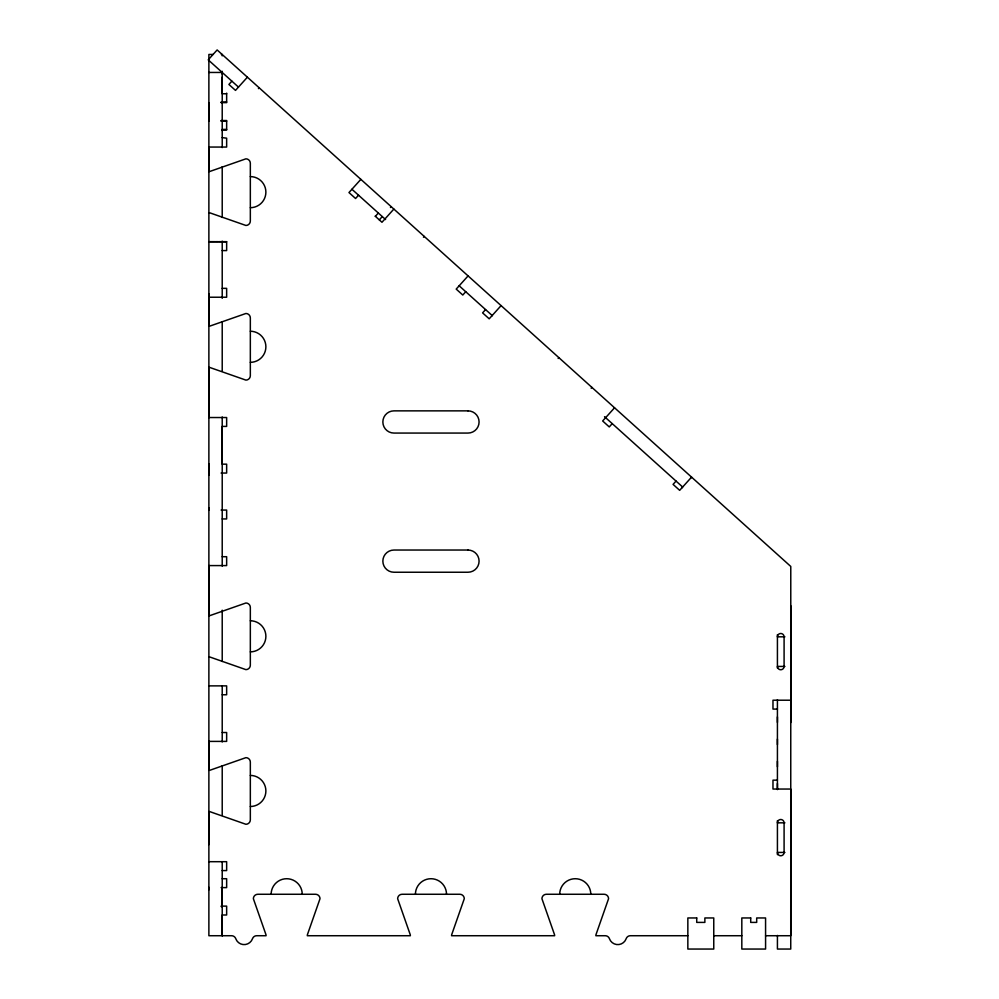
<?xml version="1.0" encoding="UTF-8"?>
<svg xmlns="http://www.w3.org/2000/svg" width="999" height="999" viewBox="0 0 999 999"><rect width="100%" height="100%" fill="white"/><g stroke="black" fill="none" stroke-linecap="round" stroke-linejoin="round"><path stroke-width="1.5" d="M208.878 299.038L208.878 297.227L226.648 297.227L226.648 288.349L222.203 288.349M208.878 152.972L208.878 147.053L226.648 147.053L226.648 138.174L222.203 137.625M208.878 889.847L208.878 887.312M208.878 507.754L208.878 510.364M208.878 475.362L208.878 463.798M208.878 293.756L208.878 326.173A4.446 4.446 0 0 0 210.152 325.986L245.904 313.486A4.446 4.446 0 0 1 250.337 317.919L250.337 375.661A4.446 4.446 0 0 1 245.904 380.107L210.152 367.595A4.446 4.446 0 0 0 208.878 367.407L208.878 417.532L226.648 417.532L226.648 426.411L222.203 426.411L222.203 464.16L226.648 464.16L226.648 473.051L221.104 473.051M208.878 147.053L208.878 171.528A4.446 4.446 0 0 0 210.152 171.341L245.904 158.829A4.446 4.446 0 0 1 250.337 163.274L250.337 221.016A4.446 4.446 0 0 1 245.904 225.462L210.152 212.949A4.433 4.433 0 0 0 208.878 212.762M208.878 121.141L208.878 102.635M222.215 130.507L222.215 129.408L226.648 129.408M777.422 789.048L777.422 783.491M777.422 766.832L777.422 761.288M777.422 744.63L777.422 739.073M777.422 722.414L777.422 716.87M790.746 722.602L790.746 605.656M231.88 81.156L228.908 84.453L235.502 90.397L247.39 77.198M258.429 88.624L259.166 87.8M360.851 179.358L348.963 192.557L355.569 198.501L358.541 195.205M375.374 216.333L378.346 213.037M379.308 219.88L382.28 216.583M390.459 207.505L391.208 206.681M393.856 209.078L381.968 222.278L375.187 216.171M423.464 237.225L424.213 236.401M468.081 275.899L456.193 289.098L462.787 295.042L465.759 291.745M485.564 309.578L482.592 312.874L489.198 318.818L501.086 305.619M558.154 358.504L558.903 357.679M591.171 388.224L591.908 387.4M614.547 407.779L602.659 420.979L609.253 426.923L612.225 423.626M676.048 481.081L673.076 484.39L679.67 490.334L691.57 477.122L690.821 477.947M681.905 487.849L682.642 487.025L604.52 416.683M213.049 54.458L208.878 54.458L208.878 935.726L231.581 935.726A4.446 4.446 0 0 1 235.764 938.685A8.879 8.879 0 0 0 252.51 938.685A4.446 4.446 0 0 1 256.706 935.726L266.071 935.726A4.446 4.446 0 0 0 265.884 934.452L253.371 898.713A4.446 4.446 0 0 1 257.817 894.267L315.559 894.267A4.446 4.446 0 0 1 320.005 898.713L307.492 934.452A4.433 4.433 0 0 0 307.305 935.726L410.352 935.726A4.446 4.446 0 0 0 410.164 934.452L397.652 898.713A4.446 4.446 0 0 1 402.098 894.267L459.84 894.267A4.446 4.446 0 0 1 464.285 898.713L451.773 934.452A4.433 4.433 0 0 0 451.585 935.726L554.632 935.726A4.458 4.458 0 0 0 554.445 934.452L541.933 898.713A4.446 4.446 0 0 1 546.378 894.267L604.12 894.267A4.446 4.446 0 0 1 608.566 898.713L596.053 934.452A4.433 4.433 0 0 0 595.866 935.726L605.232 935.726A4.446 4.446 0 0 1 609.427 938.685A8.879 8.879 0 0 0 626.173 938.685A4.446 4.446 0 0 1 630.357 935.726L687.849 935.726M221.378 54.458L222.215 54.458L222.215 55.857M208.878 72.452L222.215 72.452L222.215 93.756L226.648 93.756M221.104 102.023L226.648 102.023M221.378 102.435L222.215 102.435M221.104 102.635L226.648 102.635L226.648 93.144M221.104 120.529L226.648 120.529L226.648 130.032L222.203 130.032M221.378 120.941L222.215 120.941M221.104 121.141L226.648 121.141M214.71 241.708L208.878 241.708L226.648 241.708L226.648 250.587L222.203 250.587M215.547 241.708L218.044 241.708M218.881 241.708L226.648 241.708M221.104 510.064L226.648 510.064L226.648 518.943L222.203 518.943M222.203 556.705L226.648 556.705L226.648 565.584L208.878 565.584L208.878 615.696A4.446 4.446 0 0 0 210.152 615.509L245.904 602.996A4.446 4.446 0 0 1 250.337 607.442L250.337 665.184A4.446 4.446 0 0 1 245.904 669.63L210.152 657.117A4.433 4.433 0 0 0 208.878 656.93M784.914 636.813L777.422 636.813A3.334 3.334 0 0 1 780.756 633.491A3.334 3.334 0 0 1 784.09 636.813L784.09 666.433A3.334 3.334 0 0 1 780.756 669.755A3.334 3.334 0 0 1 777.422 666.433L784.914 666.433M208.878 685.876L226.648 685.876L226.648 694.767L222.215 694.767M790.746 700.212L772.976 700.212L772.976 709.09L777.422 709.09M222.215 732.517L226.648 732.517L226.648 741.395L208.878 741.395L208.878 770.341A4.446 4.446 0 0 0 210.152 770.167L245.904 757.654A4.446 4.446 0 0 1 250.337 762.087L250.337 819.829A4.446 4.446 0 0 1 245.904 824.275L210.152 811.762A4.433 4.433 0 0 0 208.878 811.575L208.878 844.642M777.422 780.157L772.976 780.157L772.976 789.048L790.746 789.048L790.746 935.726L765.571 935.726M784.914 822.826L777.422 822.826A3.334 3.334 0 0 1 780.756 819.492A3.334 3.334 0 0 1 784.09 822.826L784.09 852.434A3.334 3.334 0 0 1 780.756 855.768A3.334 3.334 0 0 1 777.422 852.434L784.914 852.434M208.878 861.7L226.648 861.7L226.648 870.579L222.215 870.579M222.215 878.72L226.648 878.72L226.648 887.611L221.104 887.611M221.104 906.118L226.648 906.118L226.648 914.997L222.215 914.997L222.215 935.726L222.215 861.7M221.378 906.667L222.215 906.667M713.761 935.726L741.82 935.726M238.474 87.1L208.217 59.853L217.133 49.95L790.783 566.458L790.746 949.05L777.422 949.05L777.422 935.451M351.935 189.261L385.589 219.555M459.165 285.801L492.407 315.734M777.422 634.602L777.422 668.094M777.422 699.65L777.422 789.597M777.422 820.604L777.422 854.657M222.215 71.279L222.215 74.088M222.215 77.11L222.215 147.602M222.215 166.696L222.215 217.445M222.215 241.159L222.215 298.339M222.215 321.653L222.215 371.353M222.215 416.97L222.215 566.133M222.215 610.202L222.215 661.463M222.215 685.876L222.215 741.957M222.215 765.783L222.215 815.384M222.215 887.312L222.165 906.118M250.337 176.598A15.547 15.547 0 0 1 265.884 192.145A15.547 15.547 0 0 1 250.337 207.692M250.337 331.243A15.547 15.547 0 0 1 265.884 346.79A15.547 15.547 0 0 1 250.337 362.337M250.337 620.766A15.547 15.547 0 0 1 265.884 636.313A15.547 15.547 0 0 1 250.337 651.86M250.337 775.424A15.547 15.547 0 0 1 265.884 790.958A15.547 15.547 0 0 1 250.337 806.505M271.141 894.267A15.547 15.547 0 0 1 286.688 878.72A15.547 15.547 0 0 1 302.235 894.267M415.422 894.267A15.547 15.547 0 0 1 430.969 878.72A15.547 15.547 0 0 1 446.516 894.267M559.702 894.267A15.547 15.547 0 0 1 575.249 878.72A15.547 15.547 0 0 1 590.796 894.267M467.982 410.864L393.956 410.864A11.101 11.101 0 0 0 382.854 421.965A11.101 11.101 0 0 0 393.956 433.067L467.982 433.067A11.101 11.101 0 0 0 479.083 421.965A11.101 11.101 0 0 0 467.982 410.864M467.982 550.037L393.956 550.037A11.101 11.101 0 0 0 382.854 561.138A11.101 11.101 0 0 0 393.956 572.24L467.982 572.24A11.101 11.101 0 0 0 479.083 561.138A11.101 11.101 0 0 0 467.982 550.037M696.728 917.956L687.849 917.956L687.849 949.05L713.761 949.05L713.761 917.956L704.869 917.956L704.869 922.402L696.728 922.402L696.728 917.956M750.711 917.956L741.82 917.956L741.82 949.05L765.584 949.05L765.571 917.956L756.693 917.956L756.693 922.402L750.711 922.402L750.711 917.956"/></g></svg>
